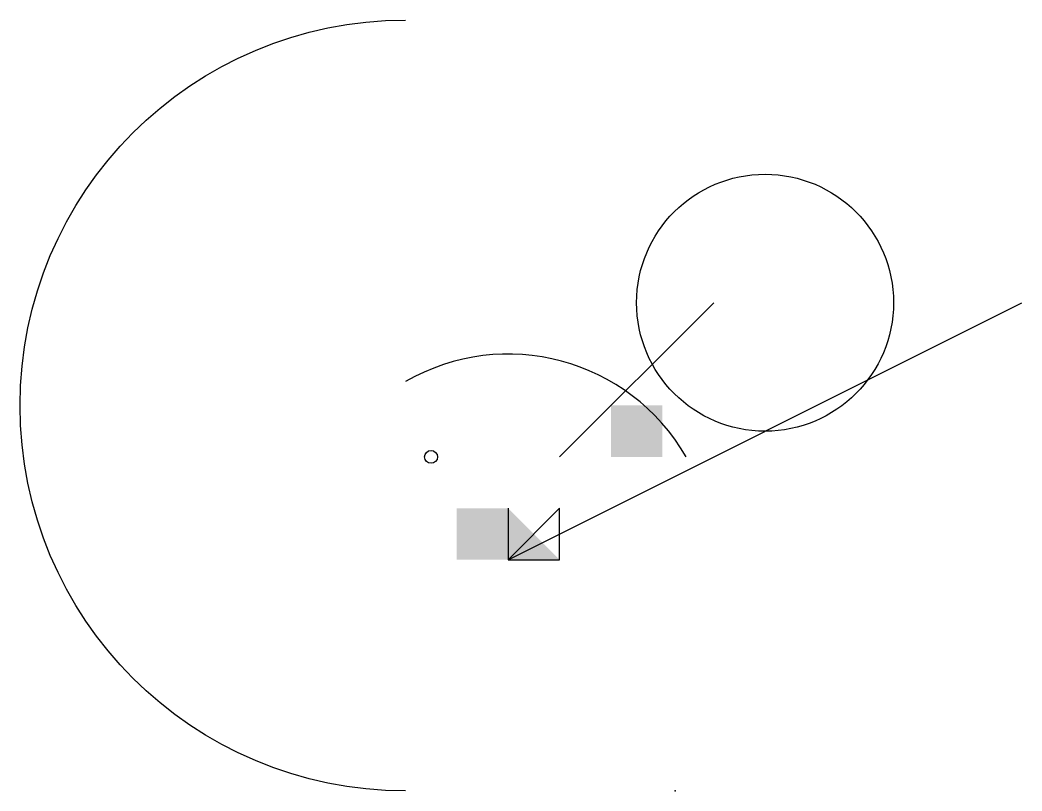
# Model space of a CAD drawing. Extents: x -9.5 to 10, y -4.5 to 10.5.
import ezdxf

# ---------------------------------------------------------------- set-up
doc = ezdxf.new("R2010")
doc.units = 0
doc.layers.add('Walls', color=3, linetype='Continuous')

msp = doc.modelspace()

# ---------------------------------------------------------------- linework, layer by layer
at = {"extrusion": (0, 0, -1)}
msp.add_line((1, 2, 3), (4, 5, 6), dxfattribs=at)
msp.add_circle((5, 5), 2.5)
at = {"color": 2}
msp.add_circle((-1.5, 2, 3), 0.125, dxfattribs=at)
at = {"extrusion": (0, 0, -1)}
msp.add_arc((2, 3, 1), 7.5, 270, 90, dxfattribs=at)
msp.add_arc((0, 0), 4, 30, 120)
msp.add_solid([(0, 0), (1, 0), (0, 1), (1, 1)], dxfattribs=at)
msp.add_solid([(0, 0), (1, 0), (0, 1)])
msp.add_trace([(2, 2), (3, 2), (2, 3), (3, 3)])
at = {"invisible_edges": 5}
msp.add_3dface([(0, 0), (1, 0), (1, 1, 1), (0, 1, 1)], dxfattribs=at)
msp.add_3dface([(0, 0), (1, 0), (1, 1, 1)])
at = {"layer": 'Walls', "color": 1, "linetype": 'CONTINUOUS'}
msp.add_line((0, 0), (10, 5), dxfattribs=at)
at = {"layer": 'Walls'}
msp.add_point((3.25, -4.5, 9), dxfattribs=at)

doc.saveas('drawing.dxf')
